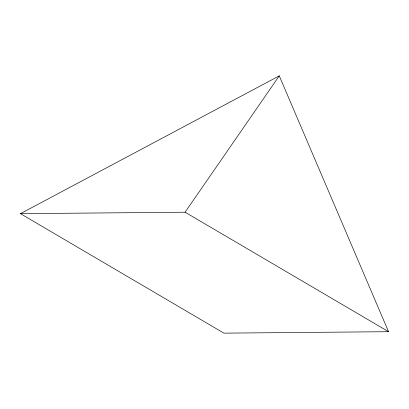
<?xml version="1.0" encoding="UTF-8"?>
<svg xmlns="http://www.w3.org/2000/svg" width="409" height="409" viewBox="0 0 409 409"><rect width="100%" height="100%" fill="white"/><g stroke="black" fill="none" stroke-linecap="round" stroke-linejoin="round"><path stroke-width="0.61" d="M20.45 213.662L185.088 212.215L279.265 75.854L388.55 331.694L223.912 333.146L20.45 213.662L279.265 75.854M185.088 212.215L388.55 331.694"/></g></svg>
